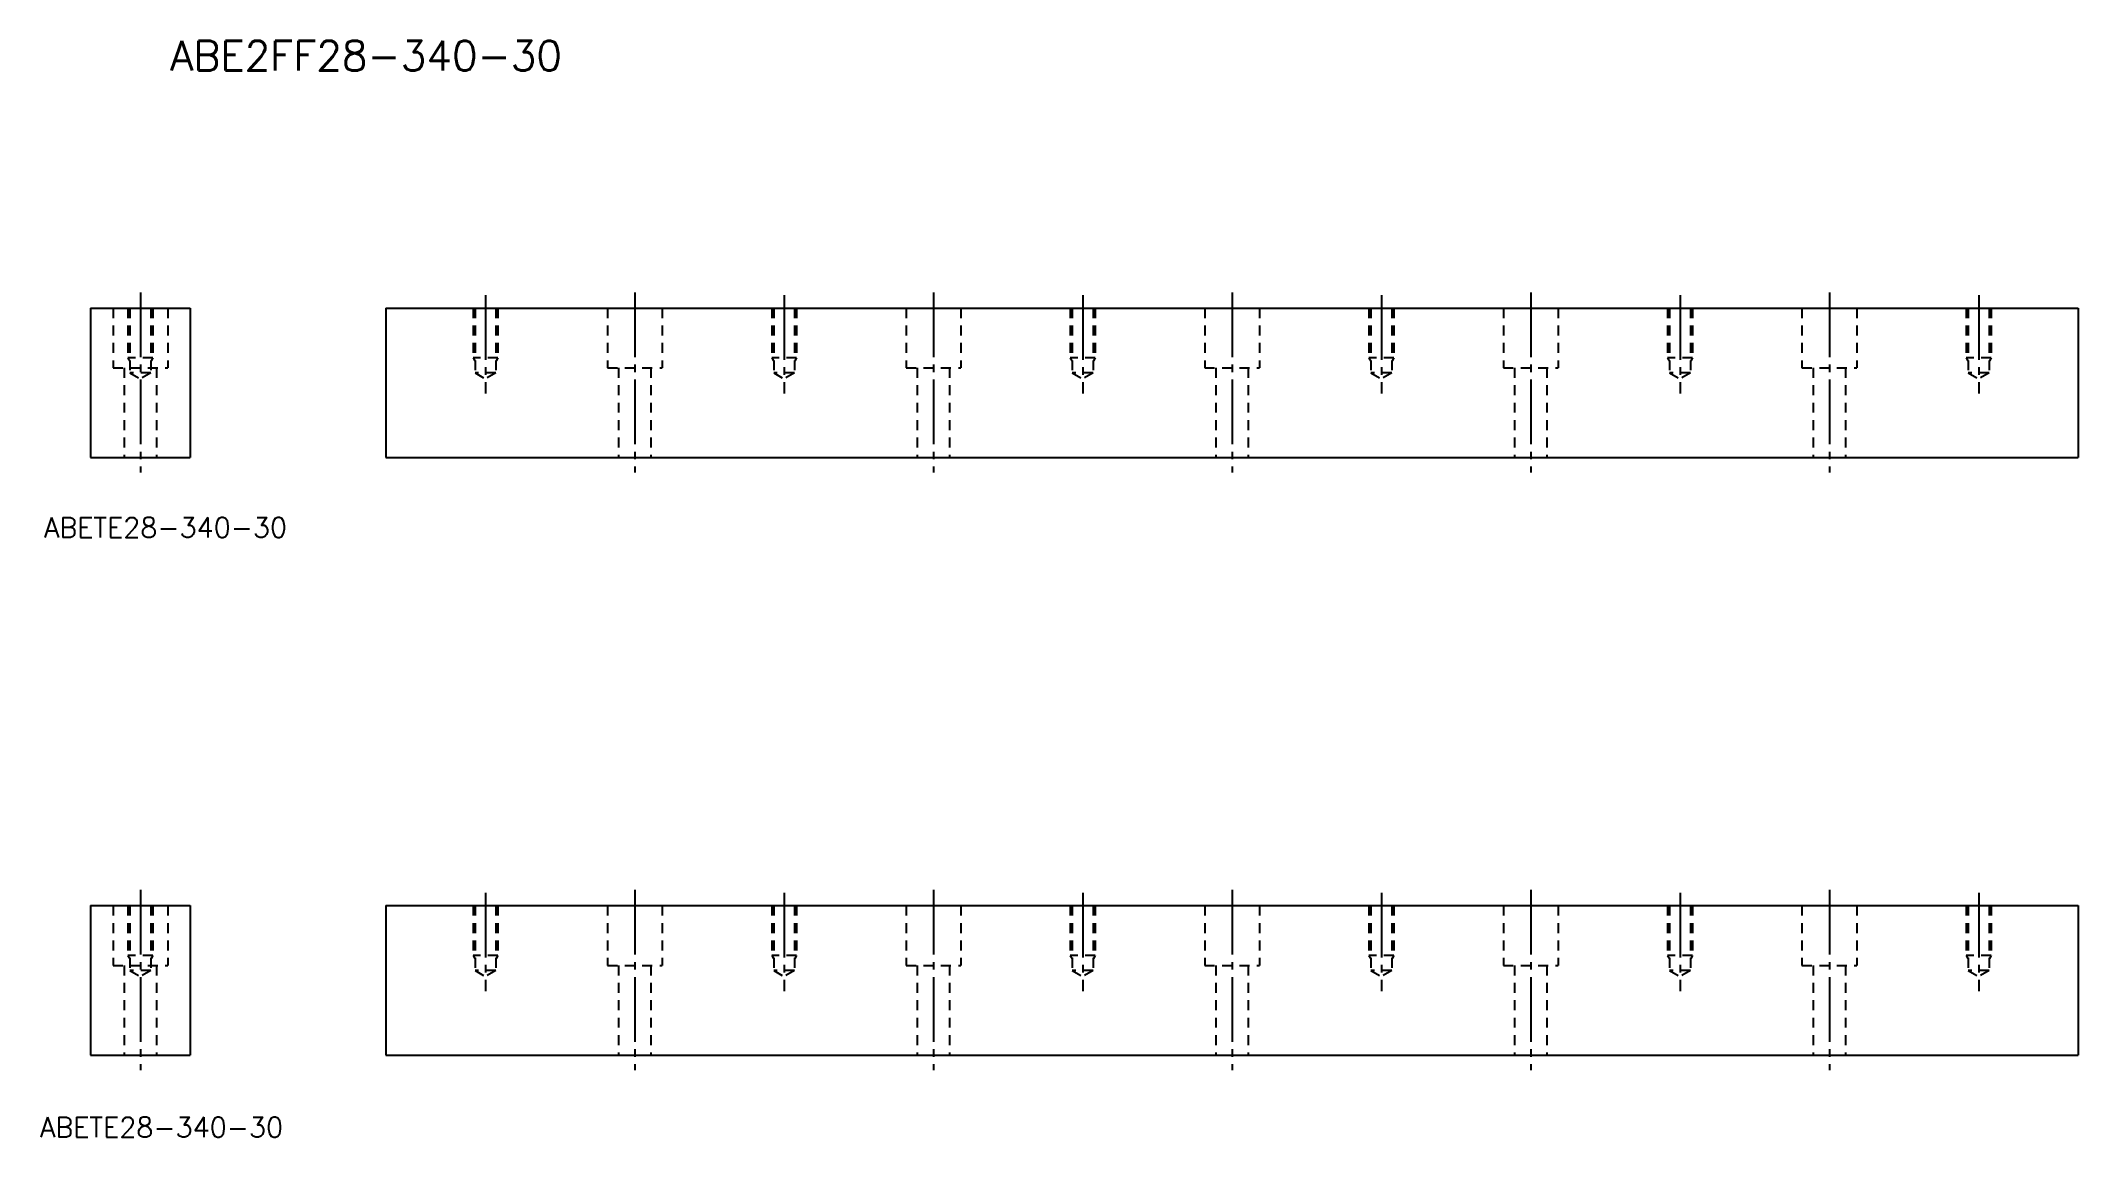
# Model space of a CAD drawing. Extents: x -23 to 387, y 731 to 951.
import ezdxf

# ---------------------------------------------------------------- set-up
doc = ezdxf.new("R2010")
doc.units = 0
doc.header["$MEASUREMENT"] = 0
doc.linetypes.add('CENTER', pattern=[17.5, 13, -1.5, 1.5, -1.5])
doc.linetypes.add('DASHED', pattern=[3.5, 2, -1.5])
doc.layers.get('0').update_dxf_attribs({"linetype": 'CONTINUOUS'})
doc.layers.add('CENTER', color=1, linetype='CENTER')
doc.styles.get("Standard").update_dxf_attribs({"font": 'txt.shx', "bigfont": '@extfont2.shx'})

msp = doc.modelspace()

# ---------------------------------------------------------------- linework, layer by layer
at = {"color": 7, "linetype": 'Continuous'}
for p, q in [((-12.79, 897.39), (-12.79, 867.39)), ((-12.79, 897.39), (7.21, 897.39)), ((7.21, 897.39), (7.21, 867.39)), ((46.54, 897.39), (386.54, 897.39)), ((46.54, 897.39), (46.54, 867.39)), ((386.54, 897.39), (386.54, 867.39)), ((-12.79, 867.39), (7.21, 867.39)), ((46.54, 867.39), (386.54, 867.39)), ((-12.79, 777.39), (-12.79, 747.39)), ((-12.79, 777.39), (7.21, 777.39)), ((7.21, 777.39), (7.21, 747.39)), ((46.54, 777.39), (386.54, 777.39)), ((46.54, 777.39), (46.54, 747.39)), ((386.54, 777.39), (386.54, 747.39)), ((-12.79, 747.39), (7.21, 747.39)), ((46.54, 747.39), (386.54, 747.39))]:
    msp.add_line(p, q, dxfattribs=at)
at = {"color": 3, "linetype": 'DASHED'}
for p, q in [((-8.29, 897.39), (-8.29, 885.39)), ((-5.29, 897.39), (-5.29, 887.39)), ((-4.89, 897.39), (-4.89, 884.39)), ((-0.69, 897.39), (-0.69, 884.39)), ((-0.29, 897.39), (-0.29, 887.39)), ((2.71, 897.39), (2.71, 885.39)), ((64.04, 897.39), (64.04, 887.39)), ((64.44, 897.39), (64.44, 884.39)), ((68.64, 897.39), (68.64, 884.39)), ((69.04, 897.39), (69.04, 887.39)), ((91.04, 897.39), (91.04, 885.39)), ((102.04, 897.39), (102.04, 885.39)), ((124.04, 897.39), (124.04, 887.39)), ((124.44, 897.39), (124.44, 884.39)), ((128.64, 897.39), (128.64, 884.39)), ((129.04, 897.39), (129.04, 887.39)), ((151.04, 897.39), (151.04, 885.39)), ((162.04, 897.39), (162.04, 885.39)), ((184.04, 897.39), (184.04, 887.39)), ((184.44, 897.39), (184.44, 884.39)), ((188.64, 897.39), (188.64, 884.39)), ((189.04, 897.39), (189.04, 887.39)), ((211.04, 897.39), (211.04, 885.39)), ((222.04, 897.39), (222.04, 885.39)), ((244.04, 897.39), (244.04, 887.39)), ((244.44, 897.39), (244.44, 884.39)), ((248.64, 897.39), (248.64, 884.39)), ((249.04, 897.39), (249.04, 887.39)), ((271.04, 897.39), (271.04, 885.39)), ((282.04, 897.39), (282.04, 885.39)), ((304.04, 897.39), (304.04, 887.39)), ((304.44, 897.39), (304.44, 884.39)), ((308.64, 897.39), (308.64, 884.39)), ((309.04, 897.39), (309.04, 887.39)), ((331.04, 897.39), (331.04, 885.39)), ((342.04, 897.39), (342.04, 885.39)), ((364.04, 897.39), (364.04, 887.39)), ((364.44, 897.39), (364.44, 884.39)), ((368.64, 897.39), (368.64, 884.39)), ((369.04, 897.39), (369.04, 887.39)), ((-8.29, 885.39), (2.71, 885.39)), ((-6.04, 885.39), (-6.04, 867.39)), ((-5.29, 887.39), (-4.94, 886.78)), ((-0.29, 887.39), (-5.29, 887.39)), ((-0.69, 884.39), (-4.89, 884.39)), ((-4.89, 884.39), (-2.79, 883.18)), ((-0.69, 884.39), (-2.79, 883.18)), ((-0.29, 887.39), (-0.64, 886.78)), ((0.46, 885.39), (0.46, 867.39)), ((69.04, 887.39), (64.04, 887.39)), ((64.04, 887.39), (64.39, 886.78)), ((64.44, 884.39), (66.54, 883.18)), ((68.64, 884.39), (64.44, 884.39)), ((68.64, 884.39), (66.54, 883.18)), ((69.04, 887.39), (68.69, 886.78)), ((91.04, 885.39), (102.04, 885.39)), ((93.29, 885.39), (93.29, 867.39)), ((99.79, 885.39), (99.79, 867.39)), ((124.04, 887.39), (124.39, 886.78)), ((129.04, 887.39), (124.04, 887.39)), ((128.64, 884.39), (124.44, 884.39)), ((124.44, 884.39), (126.54, 883.18)), ((128.64, 884.39), (126.54, 883.18)), ((129.04, 887.39), (128.69, 886.78)), ((151.04, 885.39), (162.04, 885.39)), ((153.29, 885.39), (153.29, 867.39)), ((159.79, 885.39), (159.79, 867.39)), ((189.04, 887.39), (184.04, 887.39)), ((184.04, 887.39), (184.39, 886.78)), ((184.44, 884.39), (186.54, 883.18)), ((188.64, 884.39), (184.44, 884.39)), ((188.64, 884.39), (186.54, 883.18)), ((189.04, 887.39), (188.69, 886.78)), ((211.04, 885.39), (222.04, 885.39)), ((213.29, 885.39), (213.29, 867.39)), ((219.79, 885.39), (219.79, 867.39)), ((244.04, 887.39), (244.39, 886.78)), ((249.04, 887.39), (244.04, 887.39)), ((248.64, 884.39), (244.44, 884.39)), ((244.44, 884.39), (246.54, 883.18)), ((248.64, 884.39), (246.54, 883.18)), ((249.04, 887.39), (248.69, 886.78)), ((271.04, 885.39), (282.04, 885.39)), ((273.29, 885.39), (273.29, 867.39)), ((279.79, 885.39), (279.79, 867.39)), ((309.04, 887.39), (304.04, 887.39)), ((304.04, 887.39), (304.39, 886.78)), ((304.44, 884.39), (306.54, 883.18)), ((308.64, 884.39), (304.44, 884.39)), ((308.64, 884.39), (306.54, 883.18)), ((309.04, 887.39), (308.69, 886.78)), ((331.04, 885.39), (342.04, 885.39)), ((333.29, 885.39), (333.29, 867.39)), ((339.79, 885.39), (339.79, 867.39)), ((364.04, 887.39), (364.39, 886.78)), ((369.04, 887.39), (364.04, 887.39)), ((368.64, 884.39), (364.44, 884.39)), ((364.44, 884.39), (366.54, 883.18)), ((368.64, 884.39), (366.54, 883.18)), ((369.04, 887.39), (368.69, 886.78)), ((-8.29, 777.39), (-8.29, 765.39)), ((-5.29, 777.39), (-5.29, 767.39)), ((-4.89, 777.39), (-4.89, 764.39)), ((-0.69, 777.39), (-0.69, 764.39)), ((-0.29, 777.39), (-0.29, 767.39)), ((2.71, 777.39), (2.71, 765.39)), ((64.04, 777.39), (64.04, 767.39)), ((64.44, 777.39), (64.44, 764.39)), ((68.64, 777.39), (68.64, 764.39)), ((69.04, 777.39), (69.04, 767.39)), ((91.04, 777.39), (91.04, 765.39)), ((102.04, 777.39), (102.04, 765.39)), ((124.04, 777.39), (124.04, 767.39)), ((124.44, 777.39), (124.44, 764.39)), ((128.64, 777.39), (128.64, 764.39)), ((129.04, 777.39), (129.04, 767.39)), ((151.04, 777.39), (151.04, 765.39)), ((162.04, 777.39), (162.04, 765.39)), ((184.04, 777.39), (184.04, 767.39)), ((184.44, 777.39), (184.44, 764.39)), ((188.64, 777.39), (188.64, 764.39)), ((189.04, 777.39), (189.04, 767.39)), ((211.04, 777.39), (211.04, 765.39)), ((222.04, 777.39), (222.04, 765.39)), ((244.04, 777.39), (244.04, 767.39)), ((244.44, 777.39), (244.44, 764.39)), ((248.64, 777.39), (248.64, 764.39)), ((249.04, 777.39), (249.04, 767.39)), ((271.04, 777.39), (271.04, 765.39)), ((282.04, 777.39), (282.04, 765.39)), ((304.04, 777.39), (304.04, 767.39)), ((304.44, 777.39), (304.44, 764.39)), ((308.64, 777.39), (308.64, 764.39)), ((309.04, 777.39), (309.04, 767.39)), ((331.04, 777.39), (331.04, 765.39)), ((342.04, 777.39), (342.04, 765.39)), ((364.04, 777.39), (364.04, 767.39)), ((364.44, 777.39), (364.44, 764.39)), ((368.64, 777.39), (368.64, 764.39)), ((369.04, 777.39), (369.04, 767.39)), ((-5.29, 767.39), (-4.94, 766.78)), ((-0.29, 767.39), (-5.29, 767.39)), ((-0.29, 767.39), (-0.64, 766.78)), ((69.04, 767.39), (64.04, 767.39)), ((64.04, 767.39), (64.39, 766.78)), ((69.04, 767.39), (68.69, 766.78)), ((124.04, 767.39), (124.39, 766.78)), ((129.04, 767.39), (124.04, 767.39)), ((129.04, 767.39), (128.69, 766.78)), ((189.04, 767.39), (184.04, 767.39)), ((184.04, 767.39), (184.39, 766.78)), ((189.04, 767.39), (188.69, 766.78)), ((244.04, 767.39), (244.39, 766.78)), ((249.04, 767.39), (244.04, 767.39)), ((249.04, 767.39), (248.69, 766.78)), ((309.04, 767.39), (304.04, 767.39)), ((304.04, 767.39), (304.39, 766.78)), ((309.04, 767.39), (308.69, 766.78)), ((364.04, 767.39), (364.39, 766.78)), ((369.04, 767.39), (364.04, 767.39)), ((369.04, 767.39), (368.69, 766.78)), ((-8.29, 765.39), (2.71, 765.39)), ((-6.04, 765.39), (-6.04, 747.39)), ((-0.69, 764.39), (-4.89, 764.39)), ((-4.89, 764.39), (-2.79, 763.18)), ((-0.69, 764.39), (-2.79, 763.18)), ((0.46, 765.39), (0.46, 747.39)), ((64.44, 764.39), (66.54, 763.18)), ((68.64, 764.39), (64.44, 764.39)), ((68.64, 764.39), (66.54, 763.18)), ((91.04, 765.39), (102.04, 765.39)), ((93.29, 765.39), (93.29, 747.39)), ((99.79, 765.39), (99.79, 747.39)), ((128.64, 764.39), (124.44, 764.39)), ((124.44, 764.39), (126.54, 763.18)), ((128.64, 764.39), (126.54, 763.18)), ((151.04, 765.39), (162.04, 765.39)), ((153.29, 765.39), (153.29, 747.39)), ((159.79, 765.39), (159.79, 747.39)), ((184.44, 764.39), (186.54, 763.18)), ((188.64, 764.39), (184.44, 764.39)), ((188.64, 764.39), (186.54, 763.18)), ((211.04, 765.39), (222.04, 765.39)), ((213.29, 765.39), (213.29, 747.39)), ((219.79, 765.39), (219.79, 747.39)), ((248.64, 764.39), (244.44, 764.39)), ((244.44, 764.39), (246.54, 763.18)), ((248.64, 764.39), (246.54, 763.18)), ((271.04, 765.39), (282.04, 765.39)), ((273.29, 765.39), (273.29, 747.39)), ((279.79, 765.39), (279.79, 747.39)), ((304.44, 764.39), (306.54, 763.18)), ((308.64, 764.39), (304.44, 764.39)), ((308.64, 764.39), (306.54, 763.18)), ((331.04, 765.39), (342.04, 765.39)), ((333.29, 765.39), (333.29, 747.39)), ((339.79, 765.39), (339.79, 747.39)), ((368.64, 764.39), (364.44, 764.39)), ((364.44, 764.39), (366.54, 763.18)), ((368.64, 764.39), (366.54, 763.18))]:
    msp.add_line(p, q, dxfattribs=at)
at = {"layer": 'CENTER', "color": 1, "linetype": 'CENTER'}
for p, q in [((-2.79, 900.55), (-2.79, 864.38)), ((66.54, 899.99), (66.54, 880.21)), ((96.54, 900.55), (96.54, 864.38)), ((126.54, 899.99), (126.54, 880.21)), ((156.54, 900.55), (156.54, 864.38)), ((186.54, 899.99), (186.54, 880.21)), ((216.54, 900.55), (216.54, 864.38)), ((246.54, 899.99), (246.54, 880.21)), ((276.54, 900.55), (276.54, 864.38)), ((306.54, 899.99), (306.54, 880.21)), ((336.54, 900.55), (336.54, 864.38)), ((366.54, 899.99), (366.54, 880.21)), ((-2.79, 780.55), (-2.79, 744.38)), ((66.54, 779.99), (66.54, 760.21)), ((96.54, 780.55), (96.54, 744.38)), ((126.54, 779.99), (126.54, 760.21)), ((156.54, 780.55), (156.54, 744.38)), ((186.54, 779.99), (186.54, 760.21)), ((216.54, 780.55), (216.54, 744.38)), ((246.54, 779.99), (246.54, 760.21)), ((276.54, 780.55), (276.54, 744.38)), ((306.54, 779.99), (306.54, 760.21)), ((336.54, 780.55), (336.54, 744.38)), ((366.54, 779.99), (366.54, 760.21))]:
    msp.add_line(p, q, dxfattribs=at)

# ---------------------------------------------------------------- texts
at = {"color": 7, "linetype": 'Continuous'}
for s, height, p in [('ABE2FF28-340-30', 6, (3.23, 945.07)), ('ABETE28-340-30', 4, (-22.18, 851.33)), ('ABETE28-340-30', 4, (-22.98, 730.88))]:
    msp.add_text(s, height=height, dxfattribs=at).set_placement(p)

doc.saveas('drawing.dxf')
